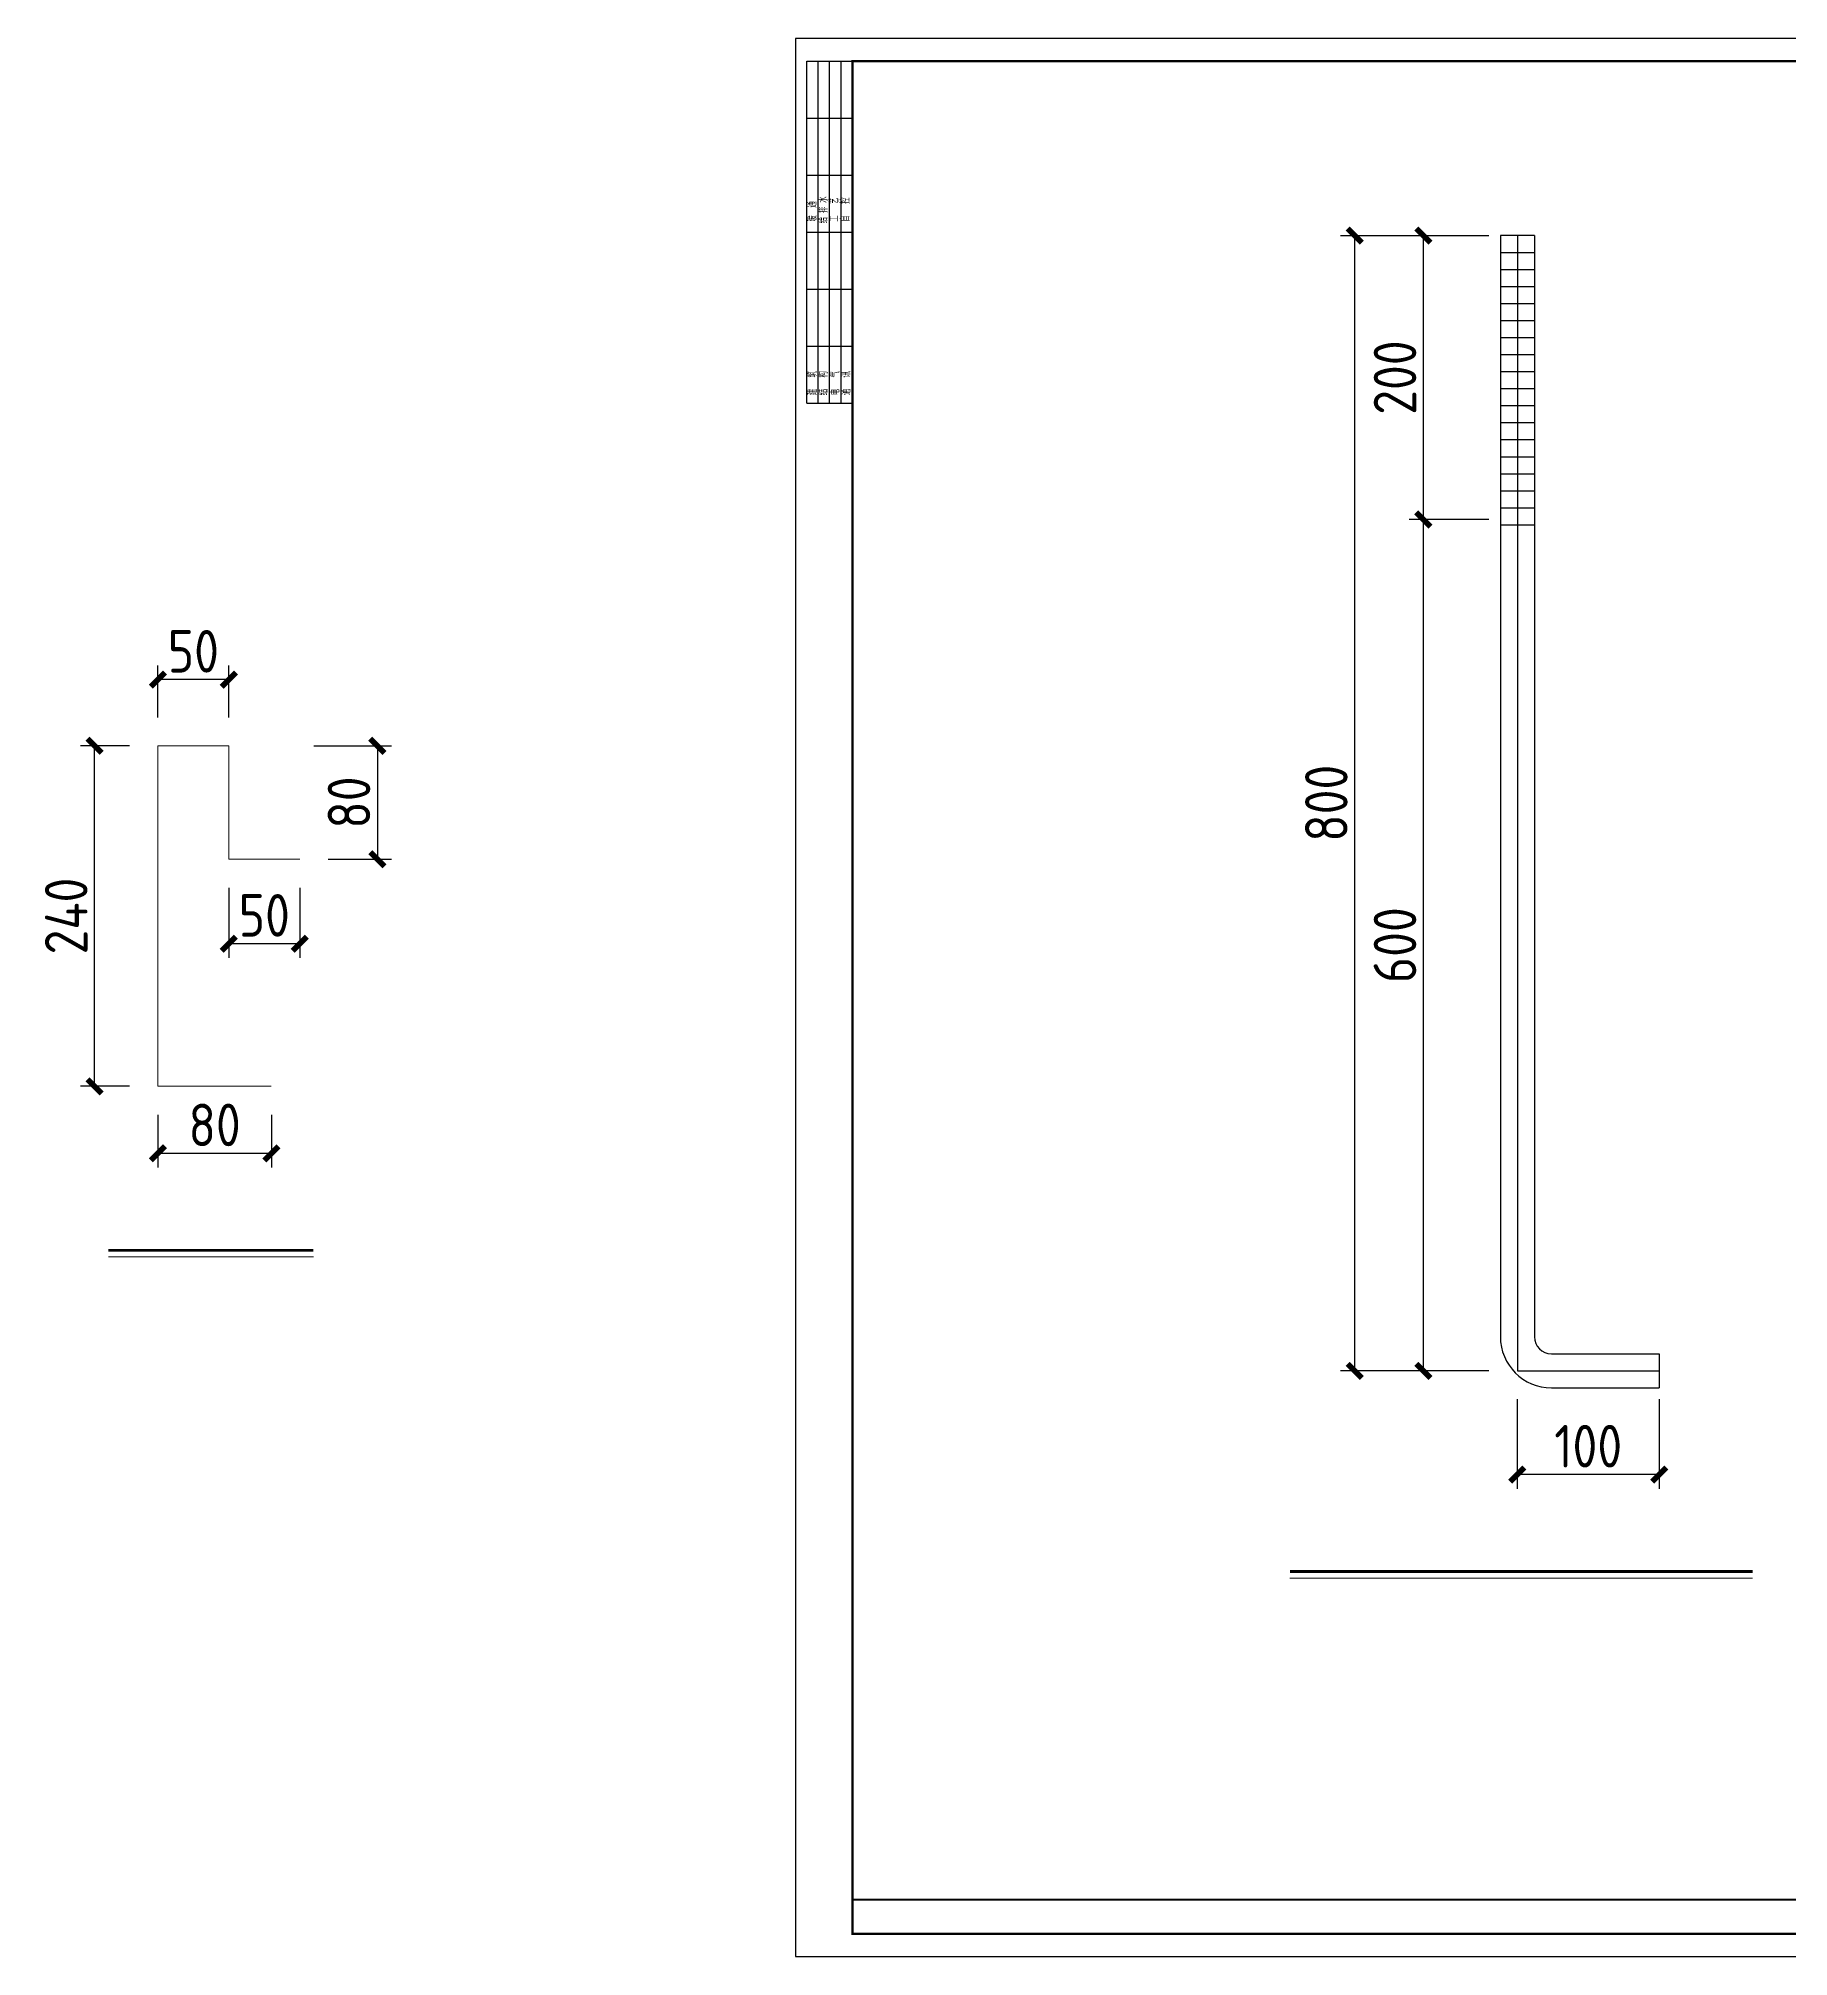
# Model space of a CAD drawing. Extents: x -196983 to 471790, y -783661 to 190401.
# Drawn here: x 29803 to 42138, y 11514 to 25033 of the extents above; entities that cross this region are included whole.
import ezdxf

# ---------------------------------------------------------------- set-up
doc = ezdxf.new("R2010")
doc.units = 0
doc.header["$LTSCALE"] = 1000
doc.header["$MEASUREMENT"] = 0
doc.layers.add('_TCH_MASK', color=7, linetype='Continuous')
doc.layers.add('PUB_TITLE', color=4, linetype='Continuous')
doc.styles.get("Standard").update_dxf_attribs({"font": 'gbenor.shx', "bigfont": 'gbcbig.shx'})
doc.styles.add('图框', font='')
doc.styles.get('图框').set_extended_font_data('SimSun')
doc.dimstyles.get("Standard").update_dxf_attribs({"dimscale": 100, "dimtxt": 3.5, "dimasz": 1, "dimexe": 2.5, "dimexo": 3, "dimgap": 1.5, "dimtad": 1, "dimdec": 0, "dimzin": 0, "dimdsep": 46, "dimtxsty": 'Standard', "dimblk": 'ARCHTICK', "dimcen": 0.09, "dimadec": 0, "dimazin": 0, "dimtfac": 1, "dimtdec": 0, "dimtix": 1, "dimtmove": 2, "dimatfit": 3, "dimfxl": 1, "dimtolj": 1, "dimtzin": 0, "dimarcsym": 0})

# ---------------------------------------------------------------- blocks, each defined once
blk = doc.blocks.new('_ArchTick')
at = {"color": 0, "linetype": 'ByBlock', "const_width": 0.4}
blk.add_lwpolyline([(-0.5, -0.5), (0.5, 0.5)], dxfattribs=at)
blk = doc.blocks.new('*D4')
at = {"layer": '_TCH_MASK', "color": 0, "lineweight": -2}
for p, q in [((30645, 17447), (30645, 17075)), ((31445, 17447), (31445, 17075)), ((30645, 17175), (31445, 17175))]:
    blk.add_line(p, q, dxfattribs=at)
at = {"layer": 'Defpoints', "color": 0}
for p in [(30645, 17647), (31445, 17647), (31445, 17175)]:
    blk.add_point(p, dxfattribs=at)
at = {"layer": '_TCH_MASK', "color": 0, "lineweight": -2, "xscale": 100, "yscale": 100, "zscale": 100, "rotation": 180}
blk.add_blockref('_ArchTick', (30645, 17175), dxfattribs=at)
at = {"layer": '_TCH_MASK', "color": 0, "lineweight": -2, "xscale": 100, "yscale": 100, "zscale": 100}
blk.add_blockref('_ArchTick', (31445, 17175), dxfattribs=at)
at = {"layer": '_TCH_MASK', "color": 0, "lineweight": 15, "insert": (31045, 17375), "char_height": 300, "attachment_point": 5}
blk.add_mtext('\\A1;80', dxfattribs=at)
blk = doc.blocks.new('*D5')
at = {"layer": '_TCH_MASK', "color": 0, "lineweight": -2}
for p, q in [((30445, 20047), (30099, 20047)), ((30199, 17647), (30199, 20047)), ((30445, 17647), (30099, 17647))]:
    blk.add_line(p, q, dxfattribs=at)
at = {"layer": 'Defpoints', "color": 0}
for p in [(30199, 20047), (30645, 20047), (30645, 17647)]:
    blk.add_point(p, dxfattribs=at)
at = {"layer": '_TCH_MASK', "color": 0, "lineweight": -2, "xscale": 100, "yscale": 100, "zscale": 100}
for p, rotation in [((30199, 20047), 90), ((30199, 17647), 270)]:
    blk.add_blockref('_ArchTick', p, dxfattribs=dict(at, rotation=rotation))
at = {"layer": '_TCH_MASK', "color": 0, "lineweight": 15, "insert": (29999, 18847), "char_height": 300, "attachment_point": 5, "rotation": 90}
blk.add_mtext('\\A1;240', dxfattribs=at)
blk = doc.blocks.new('*D6')
at = {"layer": '_TCH_MASK', "color": 0, "lineweight": -2}
for p, q in [((30645, 20247), (30645, 20613)), ((31145, 20247), (31145, 20613)), ((31145, 20513), (30645, 20513))]:
    blk.add_line(p, q, dxfattribs=at)
at = {"layer": 'Defpoints', "color": 0}
for p in [(30645, 20513), (30645, 20047), (31145, 20047)]:
    blk.add_point(p, dxfattribs=at)
at = {"layer": '_TCH_MASK', "color": 0, "lineweight": -2, "xscale": 100, "yscale": 100, "zscale": 100, "rotation": 180}
blk.add_blockref('_ArchTick', (30645, 20513), dxfattribs=at)
at = {"layer": '_TCH_MASK', "color": 0, "lineweight": -2, "xscale": 100, "yscale": 100, "zscale": 100}
blk.add_blockref('_ArchTick', (31145, 20513), dxfattribs=at)
at = {"layer": '_TCH_MASK', "color": 0, "lineweight": 15, "insert": (30895, 20713), "char_height": 300, "attachment_point": 5}
blk.add_mtext('\\A1;50', dxfattribs=at)
blk = doc.blocks.new('*D7')
at = {"layer": '_TCH_MASK', "color": 0, "lineweight": -2}
for p, q in [((31145, 19047), (31145, 18552)), ((31645, 19047), (31645, 18552)), ((31645, 18652), (31145, 18652))]:
    blk.add_line(p, q, dxfattribs=at)
at = {"layer": 'Defpoints', "color": 0}
for p in [(31145, 19247), (31645, 19247), (31145, 18652)]:
    blk.add_point(p, dxfattribs=at)
at = {"layer": '_TCH_MASK', "color": 0, "lineweight": -2, "xscale": 100, "yscale": 100, "zscale": 100, "rotation": 180}
blk.add_blockref('_ArchTick', (31145, 18652), dxfattribs=at)
at = {"layer": '_TCH_MASK', "color": 0, "lineweight": -2, "xscale": 100, "yscale": 100, "zscale": 100}
blk.add_blockref('_ArchTick', (31645, 18652), dxfattribs=at)
at = {"layer": '_TCH_MASK', "color": 0, "lineweight": 15, "insert": (31395, 18852), "char_height": 300, "attachment_point": 5}
blk.add_mtext('\\A1;50', dxfattribs=at)
blk = doc.blocks.new('*D3')
at = {"layer": '_TCH_MASK', "color": 0, "lineweight": -2}
for p, q in [((31745, 20047), (32292, 20047)), ((32192, 20047), (32192, 19247)), ((31845, 19247), (32292, 19247))]:
    blk.add_line(p, q, dxfattribs=at)
at = {"layer": 'Defpoints', "color": 0}
for p in [(31545, 20047), (31645, 19247), (32192, 19247)]:
    blk.add_point(p, dxfattribs=at)
at = {"layer": '_TCH_MASK', "color": 0, "lineweight": -2, "xscale": 100, "yscale": 100, "zscale": 100}
for p, rotation in [((32192, 20047), 90), ((32192, 19247), 270)]:
    blk.add_blockref('_ArchTick', p, dxfattribs=dict(at, rotation=rotation))
at = {"layer": '_TCH_MASK', "color": 0, "lineweight": 15, "insert": (31992, 19647), "char_height": 300, "attachment_point": 5, "rotation": 90}
blk.add_mtext('\\A1;80', dxfattribs=at)
blk = doc.blocks.new('$titleblk$00000095')
for p, q in [((-150, 20), (-150, 0)), ((-150, 20), (0, 20)), ((-125, 20), (-125, 0)), ((-100, 20), (-100, 0)), ((-75, 20), (-75, 0)), ((-75, 20), (-75, 0)), ((-50, 20), (-50, 0)), ((-25, 20), (-25, 0)), ((0, 20), (0, 0)), ((-150, 15), (-75, 15)), ((-150, 10), (-75, 10)), ((-75, 15), (0, 15)), ((-75, 10), (0, 10)), ((-150, 5), (-75, 5)), ((-75, 5), (0, 5))]:
    blk.add_line(p, q)
at = {"width": 0.8}
for s, p in [('建   筑', (-146.45, 15.65)), ('暖  通', (-70.35, 15.73)), ('结   构', (-146.45, 10.91)), ('电   气', (-146.45, 5.65)), ('给 排 水', (-71.03, 10.9)), ('工   艺', (-70.35, 6.13)), ('通   讯', (-146.45, 0.88)), ('自   控', (-70.35, 1.24))]:
    blk.add_text(s, height=3.509, dxfattribs=at).set_placement(p)
blk = doc.blocks.new('新块')
for p, q in [((-5840, 800), (-8800, 800)), ((-8240, 400), (-8240, 1000)), ((-7780, 400), (-7780, 1000)), ((-6760, 400), (-6760, 1000)), ((-6300, 400), (-6300, 1000)), ((-5840, 700), (-3840, 700)), ((-5200, 400), (-5200, 1000)), ((-3440, 400), (-3440, 1000)), ((-2160, 700), (-1280, 700)), ((-1720, 400), (-1720, 1000)), ((-400, 800), (-1280, 800)), ((-920, 400), (-920, 1000)), ((-400, 400), (-400, 1000)), ((-5840, 600), (-8800, 600)), ((-400, 600), (-1280, 600))]:
    blk.add_line(p, q)
for points, const_width in [([(-11880, 400), (-11880, 1000), (-400, 1000)], 32), ([(-8800, 400), (-8800, 1000)], 20), ([(-7320, 400), (-7320, 1000)], 20), ([(-5840, 400), (-5840, 1000)], 20), ([(-3840, 400), (-3840, 1000)], 20), ([(-2160, 400), (-2160, 1000)], 20), ([(-1280, 400), (-1280, 1000)], 20)]:
    blk.add_lwpolyline(points, dxfattribs=dict(const_width=const_width))
at = {"layer": 'PUB_TITLE'}
blk.add_lwpolyline([(-47560, 0), (0, 0), (0, 33640), (-47560, 33640)], close=True, dxfattribs=at)
at = {"layer": 'PUB_TITLE', "const_width": 40}
blk.add_lwpolyline([(-46560, 400), (-400, 400), (-400, 33240), (-46560, 33240)], close=True, dxfattribs=at)
at = {"layer": 'PUB_TITLE', "const_width": 32}
blk.add_lwpolyline([(-400, 1000), (-46560, 1000)], dxfattribs=at)
at = {"layer": 'PUB_TITLE', "xscale": 40, "yscale": 40, "zscale": 40, "rotation": 90}
blk.add_blockref('$titleblk$00000095', (-46560, 33240), dxfattribs=at)
at = {"style": '图框', "width": 0.8}
for s, height, p in [('安徽乾坤建材科技有限公司', 160, (-11315, 604)), ('审    核', 80, (-8702, 659)), ('审    定', 80, (-8701, 854)), ('设计负责人', 80, (-7265, 659)), ('校    对', 80, (-7217, 851)), ('工程名称', 80, (-5712, 794)), ('图纸', 80, (-3732, 778)), ('工程编号', 80, (-2112, 803)), ('阶 段', 80, (-1205, 851)), ('日 期', 80, (-1212, 659)), ('项目负责人', 80, (-8739, 457)), ('设 计 人', 80, (-7213, 457)), ('项目名称', 80, (-5712, 494)), ('名称', 80, (-3732, 498)), ('图   号', 80, (-2098, 504)), ('比 例', 80, (-1211, 457))]:
    blk.add_text(s, height=height, dxfattribs=at).set_placement(p)
for tag, p in [('审定人', (-8147, 838)), ('审核人', (-8147, 641)), ('设计负责人', (-6745, 649)), ('校对', (-6621, 837)), ('工程名称', (-5026, 781)), ('图名', (-3347, 649)), ('日期', (-905, 632)), ('阶段', (-810, 832)), ('项目负责人', (-8228, 444)), ('设计人', (-6659, 447)), ('项目名称', (-5026, 479)), ('图号', (-1657, 502)), ('比例', (-810, 446))]:
    blk.add_attdef(tag, p, '', height=120)
blk = doc.blocks.new('*D10')
at = {"layer": '_TCH_MASK', "color": 0, "lineweight": -2}
for p, q in [((40226, 15442), (40226, 14811)), ((41226, 15442), (41226, 14811)), ((41226, 14911), (40226, 14911))]:
    blk.add_line(p, q, dxfattribs=at)
at = {"layer": 'Defpoints', "color": 0}
for p in [(40226, 15642), (41226, 15642), (40226, 14911)]:
    blk.add_point(p, dxfattribs=at)
at = {"layer": '_TCH_MASK', "color": 0, "lineweight": -2, "xscale": 100, "yscale": 100, "zscale": 100, "rotation": 180}
blk.add_blockref('_ArchTick', (40226, 14911), dxfattribs=at)
at = {"layer": '_TCH_MASK', "color": 0, "lineweight": -2, "xscale": 100, "yscale": 100, "zscale": 100}
blk.add_blockref('_ArchTick', (41226, 14911), dxfattribs=at)
at = {"layer": '_TCH_MASK', "color": 0, "lineweight": 15, "insert": (40726, 15111), "char_height": 300, "attachment_point": 5}
blk.add_mtext('\\A1;100', dxfattribs=at)
blk = doc.blocks.new('*D11')
at = {"layer": '_TCH_MASK', "color": 0, "lineweight": -2}
for p, q in [((40026, 21642), (39464, 21642)), ((39564, 15642), (39564, 21642)), ((40026, 15642), (39464, 15642))]:
    blk.add_line(p, q, dxfattribs=at)
at = {"layer": 'Defpoints', "color": 0}
for p in [(39564, 21642), (40226, 21642), (40226, 15642)]:
    blk.add_point(p, dxfattribs=at)
at = {"layer": '_TCH_MASK', "color": 0, "lineweight": -2, "xscale": 100, "yscale": 100, "zscale": 100}
for p, rotation in [((39564, 21642), 90), ((39564, 15642), 270)]:
    blk.add_blockref('_ArchTick', p, dxfattribs=dict(at, rotation=rotation))
at = {"layer": '_TCH_MASK', "color": 0, "lineweight": 15, "insert": (39364, 18642), "char_height": 300, "attachment_point": 5, "rotation": 90}
blk.add_mtext('\\A1;600', dxfattribs=at)
blk = doc.blocks.new('*D12')
at = {"layer": '_TCH_MASK', "color": 0, "lineweight": -2}
for p, q in [((39906, 23642), (39464, 23642)), ((39564, 21642), (39564, 23642)), ((40026, 21642), (39464, 21642))]:
    blk.add_line(p, q, dxfattribs=at)
at = {"layer": 'Defpoints', "color": 0}
for p in [(39564, 23642), (40106, 23642), (40226, 21642)]:
    blk.add_point(p, dxfattribs=at)
at = {"layer": '_TCH_MASK', "color": 0, "lineweight": -2, "xscale": 100, "yscale": 100, "zscale": 100}
for p, rotation in [((39564, 23642), 90), ((39564, 21642), 270)]:
    blk.add_blockref('_ArchTick', p, dxfattribs=dict(at, rotation=rotation))
at = {"layer": '_TCH_MASK', "color": 0, "lineweight": 15, "insert": (39364, 22642), "char_height": 300, "attachment_point": 5, "rotation": 90}
blk.add_mtext('\\A1;200', dxfattribs=at)
blk = doc.blocks.new('*D13')
at = {"layer": '_TCH_MASK', "color": 0, "lineweight": -2}
for p, q in [((40026, 23642), (38980, 23642)), ((39080, 15642), (39080, 23642)), ((40026, 15642), (38980, 15642))]:
    blk.add_line(p, q, dxfattribs=at)
at = {"layer": 'Defpoints', "color": 0}
for p in [(39080, 23642), (40226, 23642), (40226, 15642)]:
    blk.add_point(p, dxfattribs=at)
at = {"layer": '_TCH_MASK', "color": 0, "lineweight": -2, "xscale": 100, "yscale": 100, "zscale": 100}
for p, rotation in [((39080, 23642), 90), ((39080, 15642), 270)]:
    blk.add_blockref('_ArchTick', p, dxfattribs=dict(at, rotation=rotation))
at = {"layer": '_TCH_MASK', "color": 0, "lineweight": 15, "insert": (38880, 19642), "char_height": 300, "attachment_point": 5, "rotation": 90}
blk.add_mtext('\\A1;800', dxfattribs=at)

msp = doc.modelspace()

# ---------------------------------------------------------------- linework, layer by layer
for p, q in [((40106.4, 23642.1), (40106.4, 15882.1)), ((40346.4, 23642.1), (40106.4, 23642.1)), ((40226.4, 23642.1), (40226.4, 15642.1)), ((40346.4, 23642.1), (40346.4, 15882.1)), ((40346.4, 23642.1), (40346.4, 21642.1)), ((40346.4, 23522.1), (40106.4, 23522.1)), ((40346.4, 23402.1), (40106.4, 23402.1)), ((40346.4, 23282.1), (40106.4, 23282.1)), ((40346.4, 23162.1), (40106.4, 23162.1)), ((40346.4, 23042.1), (40106.4, 23042.1)), ((40346.4, 22922.1), (40106.4, 22922.1)), ((40346.4, 22802.1), (40106.4, 22802.1)), ((40346.4, 22682.1), (40106.4, 22682.1)), ((40346.4, 22562.1), (40106.4, 22562.1)), ((40346.4, 22442.1), (40106.4, 22442.1)), ((40346.4, 22322.1), (40106.4, 22322.1)), ((40346.4, 22202.1), (40106.4, 22202.1)), ((40346.4, 22082.1), (40106.4, 22082.1)), ((40346.4, 21962.1), (40106.4, 21962.1)), ((40346.4, 21842.1), (40106.4, 21842.1)), ((40346.4, 21722.1), (40106.4, 21722.1)), ((40346.4, 21602.1), (40106.4, 21602.1)), ((40466.4, 15762.1), (41226.4, 15762.1)), ((41226.4, 15762.1), (41226.4, 15522.1)), ((40226.4, 15642.1), (41226.4, 15642.1)), ((40466.4, 15522.1), (41226.4, 15522.1))]:
    msp.add_line(p, q)
for radius in [360, 120]:
    msp.add_arc((40466.4, 15882.1), radius, 180, 270)
at = {"layer": '_TCH_MASK', "lineweight": 15}
for p, q in [((31144.5, 20047.5), (30644.5, 20047.5)), ((30644.5, 20047.5), (30644.5, 17647.5)), ((31144.5, 19247.5), (31144.5, 20047.5)), ((31644.5, 19247.5), (31144.5, 19247.5)), ((30644.5, 17647.5), (31444.5, 17647.5)), ((31741.6, 16445.6), (30295.8, 16445.6)), ((41883.8, 14181.9), (38623.5, 14181.9))]:
    msp.add_line(p, q, dxfattribs=at)
at = {"layer": '_TCH_MASK', "lineweight": 15, "const_width": 20}
for points in [[(30295.8, 16491), (31741.6, 16491)], [(38623.5, 14227.2), (41883.8, 14227.2)]]:
    msp.add_lwpolyline(points, dxfattribs=at)

# ---------------------------------------------------------------- block references
at = {"layer": '_TCH_MASK', "color": 0, "lineweight": 15, "xscale": 0.4018742141197436, "yscale": 0.4018742141197436, "zscale": 0.4018742141190334}
msp.add_blockref('新块', (54251.3, 11513.5), dxfattribs=at)

# ---------------------------------------------------------------- dimensions: what is measured, and where the dimension line sits
at = {"layer": '_TCH_MASK', "lineweight": 15}
for base, p1, p2, picture, middle in [((39080.1, 23642.1), (40226.4, 15642.1), (40226.4, 23642.1), '*D13', (38880.1, 19642.1)), ((39564.1, 23642.1), (40226.4, 21642.1), (40106.4, 23642.1), '*D12', (39364.1, 22642.1)), ((39564.1, 21642.1), (40226.4, 15642.1), (40226.4, 21642.1), '*D11', (39364.1, 18642.1)), ((30199.5, 20047.5), (30644.5, 17647.5), (30644.5, 20047.5), '*D5', (29999.5, 18847.5)), ((32191.8, 19247.5), (31544.5, 20047.5), (31644.5, 19247.5), '*D3', (31991.8, 19647.5))]:
    dim = msp.add_linear_dim(base=base, p1=p1, p2=p2, angle=90, dimstyle='Standard', override={"dimtxt": 3, "dimexe": 1, "dimexo": 2, "dimgap": 0.5, "dimlfac": 0.1}, dxfattribs=at)
    dim.commit()
    dim.dimension.update_dxf_attribs({"geometry": picture, "text_midpoint": middle})
for base, p1, p2, picture, middle in [((30644.5, 20512.5), (31144.5, 20047.5), (30644.5, 20047.5), '*D6', (30894.5, 20712.5)), ((31144.5, 18651.8), (31644.5, 19247.5), (31144.5, 19247.5), '*D7', (31394.5, 18851.8)), ((31444.5, 17175), (30644.5, 17647.5), (31444.5, 17647.5), '*D4', (31044.5, 17375)), ((40226.4, 14911.2), (41226.4, 15642.1), (40226.4, 15642.1), '*D10', (40726.4, 15111.2))]:
    dim = msp.add_linear_dim(base=base, p1=p1, p2=p2, dimstyle='Standard', override={"dimtxt": 3, "dimexe": 1, "dimexo": 2, "dimgap": 0.5, "dimlfac": 0.1}, dxfattribs=at)
    dim.commit()
    dim.dimension.update_dxf_attribs({"geometry": picture, "text_midpoint": middle})

doc.saveas('drawing.dxf')
